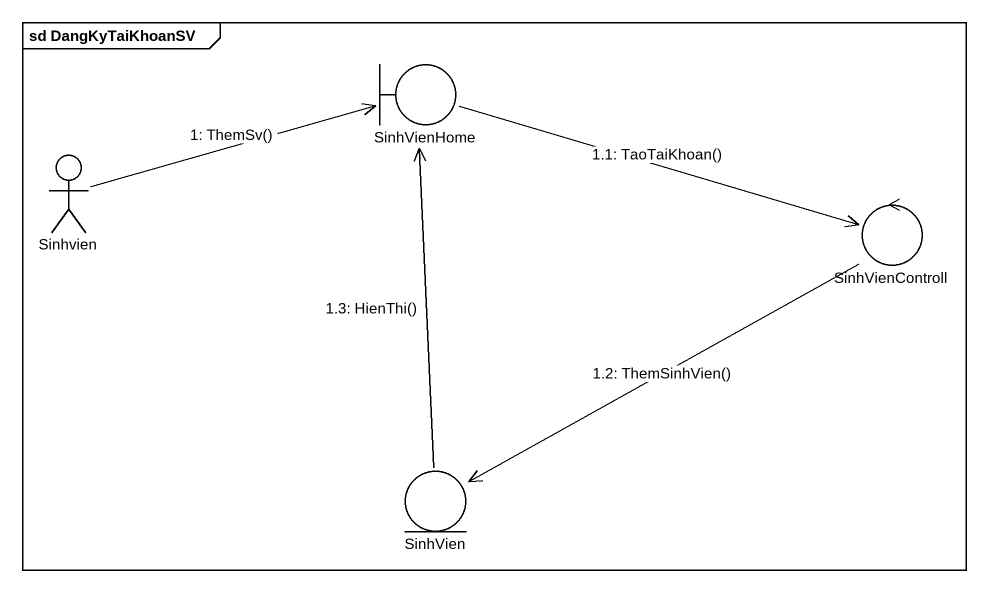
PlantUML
@startuml
mainframe sd DangKyTaiKhoanSV
boundary SinhVienHome
actor Sinhvien
control SinhVienControll
entity SinhVien
Sinhvien -right-> SinhVienHome : 1: ThemSv()
SinhVienHome -right-> SinhVienControll : 1.1: TaoTaiKhoan()
SinhVienControll -left-> SinhVien : 1.2: ThemSinhVien()
SinhVien -up-> SinhVienHome : 1.3: HienThi()
@enduml
